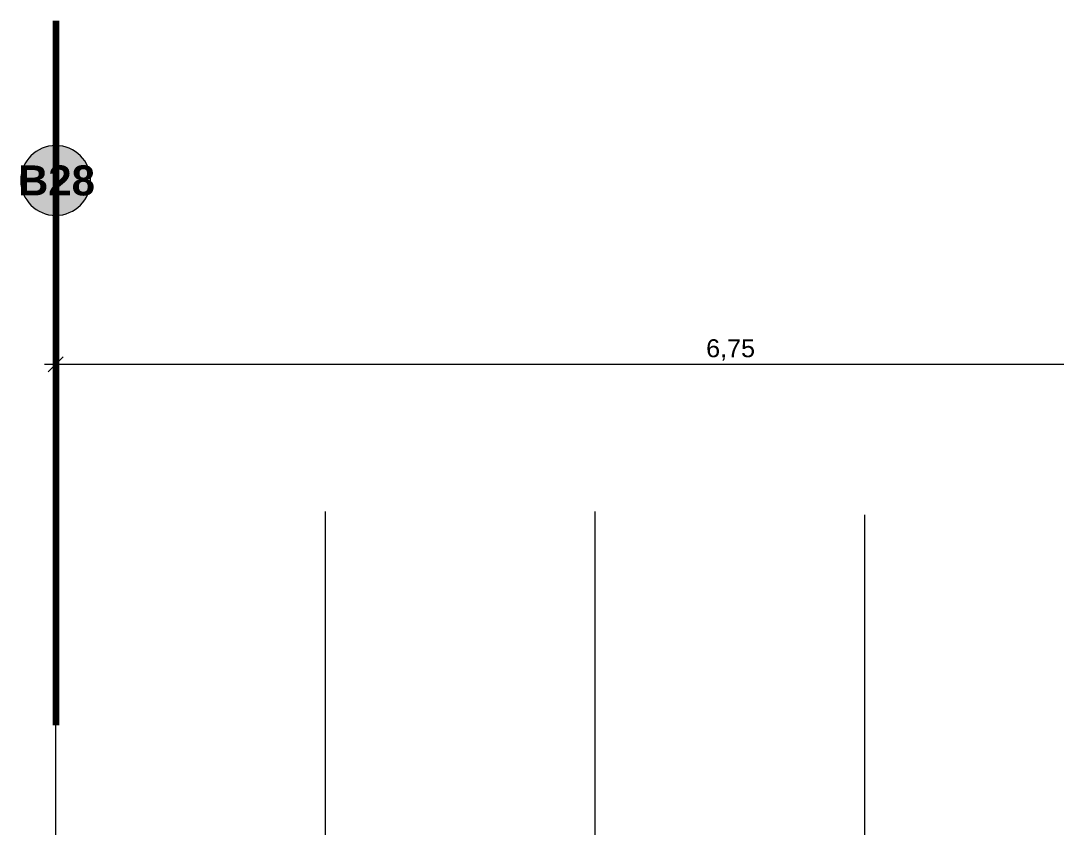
# Model space of a CAD drawing. Header units: metres. Extents: x -22.4 to 53.1, y 133.6 to 157.9.
# Drawn here: x -19.36 to -14.17, y 153.83 to 157.86 of the extents above; entities that cross this region are included whole.
import ezdxf

# ---------------------------------------------------------------- set-up
doc = ezdxf.new("R2010")
doc.units = ezdxf.units.M
doc.header["$MEASUREMENT"] = 0
doc.linetypes.add('Achse', pattern=[0.0023, 0.0015, -0.0008])
doc.linetypes.add('Strichpunktlinie', pattern=[0.006703, 0.003528, -0.001764, 0, -0.001411])
for name, color, linetype in [('00  Raster', 7, 'Continuous'), ('00  Raster Ausbau', 7, 'Continuous'), ('00  Raster_Deckschraffur', 7, 'Continuous'), ('30  Grundstück Grenze', 7, 'Continuous'), ('40  Bemaßung 1_50 Achse', 7, 'Continuous'), ('Neubau_40  Bemaßung 1_50 Achse', 7, 'Continuous')]:
    doc.layers.add(name, color=color, linetype=linetype)
doc.styles.add('ERSTELLTER_STIL_1', font='')
doc.styles.add('ERSTELLTER_STIL_3', font='')
doc.styles.get('ERSTELLTER_STIL_1').set_extended_font_data('Arial')
doc.styles.get('ERSTELLTER_STIL_3').set_extended_font_data('Arial', bold=True)

msp = doc.modelspace()

# ---------------------------------------------------------------- hatches: boundary and pattern name
at = {"layer": '00  Raster_Deckschraffur', "linetype": 'Continuous', "lineweight": 0, "true_color": 0xffffff}
msp.add_hatch(color=7, dxfattribs=at).paths.add_polyline_path([(-19.1816, 157.2399, 1), (-19.1816, 156.8899, 1)])

# ---------------------------------------------------------------- linework, layer by layer
at = {"layer": '00  Raster', "color": 7, "linetype": 'Strichpunktlinie', "lineweight": 13, "ltscale": 1000}
for p, q in [((-19.1816, 155.8899), (-19.1816, 156.8899)), ((-19.1816, 133.7291), (-19.1816, 155.8899)), ((-19.1816, 155.8899), (-19.1816, 155.8899))]:
    msp.add_line(p, q, dxfattribs=at)
at = {"layer": '00  Raster', "color": 7, "linetype": 'Continuous', "lineweight": 13, "ltscale": 1000, "flags": 128}
msp.add_lwpolyline([(-19.1816, 157.2399, 1), (-19.1816, 156.8899, 1)], format="xyb", close=True, dxfattribs=at)
at = {"layer": '00  Raster', "color": 7, "linetype": 'Strichpunktlinie', "lineweight": 13, "ltscale": 1000}
msp.add_point((-19.1816, 155.8899), dxfattribs=at)
at = {"layer": '00  Raster Ausbau', "color": 9, "linetype": 'Achse', "lineweight": 18, "ltscale": 1000}
for p, q in [((-19.1816, 154.4077), (-19.1816, 155.4077)), ((-17.8316, 154.4077), (-17.8316, 155.4077)), ((-16.4816, 154.4077), (-16.4816, 155.4077)), ((-15.1316, 154.3899), (-15.1316, 155.3899)), ((-19.1816, 150.7907), (-19.1816, 154.4077)), ((-17.8316, 150.7907), (-17.8316, 154.4077)), ((-16.4816, 150.7907), (-16.4816, 154.4077)), ((-15.1316, 150.7907), (-15.1316, 154.3899))]:
    msp.add_line(p, q, dxfattribs=at)
at = {"layer": '30  Grundstück Grenze', "color": 1, "linetype": 'Strichpunktlinie', "lineweight": 100, "ltscale": 1000, "flags": 128}
msp.add_lwpolyline([(-19.1814, 157.8648), (-19.1816, 137.562), (-17.028, 133.7291)], dxfattribs=at)
at = {"layer": 'Neubau_40  Bemaßung 1_50 Achse', "color": 7, "linetype": 'Continuous', "lineweight": 13, "ltscale": 1000}
for p, q in [((-19.1816, 156.0746), (-19.1816, 156.2152)), ((-19.1441, 156.1824), (-19.2191, 156.1074)), ((-19.2378, 156.1449), (-19.1816, 156.1449)), ((-19.1816, 156.1449), (-12.4316, 156.1449))]:
    msp.add_line(p, q, dxfattribs=at)

# ---------------------------------------------------------------- texts
at = {"layer": '00  Raster', "color": 7, "linetype": 'Continuous', "lineweight": 13, "insert": (-19.3695, 157.1399), "char_height": 0.15, "attachment_point": 1, "style": 'ERSTELLTER_STIL_3'}
msp.add_mtext('\\A1;{\\pql;\\pt0;\\fArial|b1|i0|c0|p38;B28}', dxfattribs=at)
at = {"layer": '40  Bemaßung 1_50 Achse', "color": 7, "linetype": 'Continuous', "lineweight": 13, "insert": (-15.9263, 156.1629), "char_height": 0.09, "width": 0.239452, "attachment_point": 7, "style": 'ERSTELLTER_STIL_1'}
msp.add_mtext('\\A1;{\\pql;\\fArial|b0|i0|c0|p38;6,75}', dxfattribs=at)

doc.saveas('drawing.dxf')
